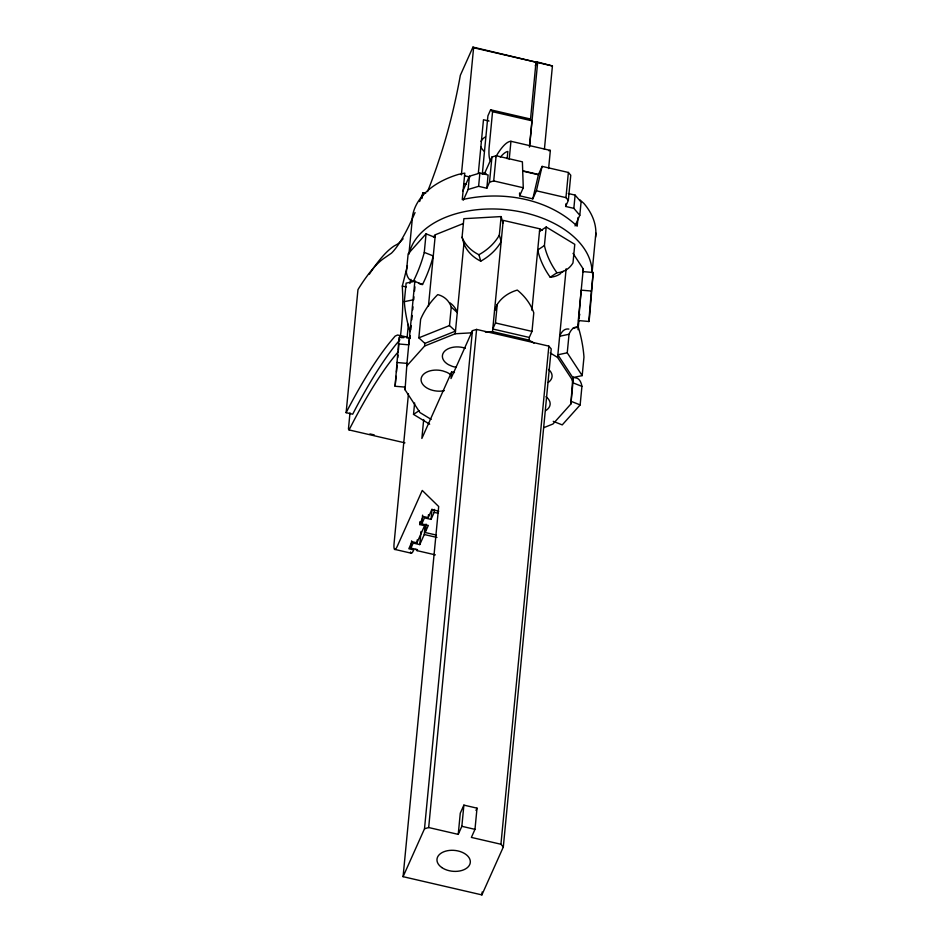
<?xml version="1.0" encoding="UTF-8"?>
<svg xmlns="http://www.w3.org/2000/svg" width="942" height="942" viewBox="0 0 942 942"><rect width="100%" height="100%" fill="white"/><g stroke="black" fill="none" stroke-linecap="round" stroke-linejoin="round"><path stroke-width="1.41" d="M431.153 419.378L419.979 412.584L405.048 389.776L405.296 387.127L395.098 386.255L398.525 343.96A49.95 0.648 -85.1 0 1 399.49 337.283L403.859 337.66M405.048 389.776L406.956 363.377L396.747 362.505M543.652 427.727L552.978 423.994L570.887 404L572.795 377.601L557.864 354.793L567.249 352.803L582.191 375.611L572.795 377.601M583.051 271.755L583.251 268.965L573.03 253.363M593.201 272.485L589.763 314.793A49.95 0.648 -85.1 0 1 588.809 321.457L578.6 320.586A49.95 0.648 -85.1 0 1 581.214 290.16L591.411 291.031L593.201 272.485L582.992 271.614M399.855 339.827L396.17 344.207A770.191 123.885 -77 0 0 355.77 408.263L352.697 414.197L346.126 412.678L357.96 289.653L358.796 288.252A450.853 72.522 -77 0 1 385.207 257.484L391.436 253.174A208.335 33.512 -77 0 0 415.045 212.574M349.988 412.855L348.446 428.951L349.046 429.929L404.93 442.858M395.098 386.255L396.052 376.27M396.464 371.984L396.876 367.71A49.95 0.648 -85.1 0 0 397.1 365.237M410.005 331.631A49.95 17.474 78 0 1 404.318 301.687L406.108 283.142L415.493 281.152M408.899 254.293L412.043 221.653A92.175 57.745 5.5 0 1 458.495 174.388L464.806 173.14L462.251 199.633C501.497 190.649 547.243 197.938 577.187 226.21L578.023 217.543M414.81 281.682L406.697 366.026L424.607 346.044L455.233 333.762L472.437 332.785M409.982 338.449L410.253 335.576M410.806 329.83L411.23 325.532M411.772 319.785L412.196 315.476M412.737 309.741L413.02 306.868M413.985 296.836L413.715 299.697L404.318 301.687M414.527 291.137L414.939 286.851M424.277 252.385L433.273 255.953A49.95 16.308 -68.4 0 1 422.534 284.496L413.538 280.928A49.95 16.308 -68.4 0 0 424.277 252.385L426.055 233.84L435.063 237.408M424.607 346.044L424.866 343.394L418.849 337.837L420.638 319.291A49.95 30.038 -47.3 0 1 437.736 294.611A49.95 30.038 -47.3 0 1 451.265 307.021L457.27 312.567A49.95 30.038 -47.3 0 0 449.664 302.7M429.67 424.206L413.526 414.398L414.621 402.988M428.445 306.185L435.31 234.758L463.276 223.548M435.357 554.873L417.059 550.646L417.506 549.633L410.936 548.114L411.642 540.814M423.688 419.555L421.863 438.466L451.63 371.925L454.468 372.585M410.512 551.988A17.074 2.744 -77 0 0 413.773 549.893L408.852 548.75L412.007 541.697L416.929 542.827L417.212 539.896M416.929 542.827L424.595 525.695L419.673 524.553L419.955 521.633M410.936 548.114L413.197 543.075L419.767 544.594L421.027 531.441M436.44 535.103L425.172 532.501L428.327 525.448L421.769 523.929L422.605 515.144M419.767 544.594L424.277 534.514L425.254 524.317M425.172 532.501L426.29 524.247M419.673 524.553L423.276 516.487L428.21 517.629L428.48 514.709M461.38 174.871L473.602 47.736L472.955 47.1L460.332 75.325A104.88 16.874 -77 0 1 439.561 158.35L436.758 166.769A194.664 31.31 -77 0 1 427.55 191.615M424.866 343.394L455.492 331.113L449.475 325.567L451.265 307.021M421.769 523.929L424.465 517.876L431.036 519.395L432.025 509.151M431.036 519.395L434.191 512.342L434.474 509.422M455.233 333.762L463.9 243.684L462.063 237.243L463.853 218.697L501.12 216.578L502.957 223.019M468.139 189.472L469.422 176.225L479.878 173.081L488.097 174.976L486.814 188.235L478.607 186.328L468.139 189.472L463.382 200.104M451.63 371.925L450.994 378.554L472.413 330.677L476.593 329.417L548.845 346.126L551.223 348.905L503.311 847.023L481.892 894.9L403.082 876.672L438.689 506.525L422.252 490.441L397.359 546.089A17.074 2.744 -77 0 1 394.121 542.922L407.91 399.561A129.513 20.83 -77 0 0 408.416 393.838M478.312 173.387L483.47 119.752L489.039 121.047M478.607 186.328L479.878 173.081M482.292 174.246L487.909 115.854L490.617 109.802L530.016 118.916L531.959 120.811L529.428 147.117M490.617 109.802L492.56 111.709L489.051 148.235A46.841 7.536 -77 0 0 491.041 161.047M403.082 876.672L424.501 828.795L472.413 330.677M486.814 188.235L489.522 182.183L491.948 157.008L496.128 155.748L522.398 161.824L523.269 187.764L519.654 195.818L532.795 198.856L536.398 190.802L542.109 166.381L568.379 172.457L570.758 175.236L568.332 200.41L565.636 206.451L573.843 208.359L579.801 215.294L575.044 225.927M424.501 828.795L428.681 827.535L476.593 329.417M489.522 182.183L493.714 180.923L496.128 155.748M463.9 243.684A49.95 37.81 -15.9 0 0 480.75 261.17A49.95 37.81 -15.9 0 0 501.168 241.564L499.342 235.123L501.12 216.578M507.161 158.68L507.856 151.462L507.232 151.58A160.505 25.811 -77 0 0 500.39 157.149M485.342 332.055L492.513 331.643L503.216 220.369L539.754 228.812L542.227 230.319M509.21 159.434L510.953 141.3L550.352 150.414L548.609 168.536M529.298 337.448L492.76 328.993L495.468 322.953L497.258 304.396A49.95 38.092 24.1 0 1 517.311 290.077A49.95 38.092 24.1 0 1 533.784 312.85L532.006 331.396L529.298 337.448L529.051 340.097L534.008 343.112M428.681 827.535L458.236 834.376L460.273 813.182L463.888 805.116L477.017 808.154L474.98 829.349L471.377 837.414L500.932 844.244L503.311 847.023M458.236 834.376L461.851 826.311L463.888 805.116M530.428 120.164L535.998 62.16L472.955 47.1M529.628 145.892L537.647 62.537L536.999 61.913L535.28 65.752M544.405 149.319L552.424 65.964L536.999 61.913M531.912 310.283L539.754 228.812M481.892 894.9L482.174 891.968M544.417 245.544L546.207 226.998L574.773 244.343L572.983 262.889A49.95 30.839 56.4 0 1 556.922 272.768L550.21 277.231A49.95 30.839 56.4 0 1 537.705 250.007L544.417 245.544A49.95 30.839 56.4 0 0 556.922 272.768M500.932 844.244L548.845 346.126M568.332 200.41L565.954 197.632L568.379 172.457M565.636 206.451L565.883 203.802M572.548 380.25L557.605 357.442L566.142 268.788M573.843 208.359L575.115 195.112L568.273 193.522M579.801 215.294L581.073 202.047L575.115 195.112M567.249 352.803L569.039 334.257A49.95 17.474 78 0 1 578.294 327.11A49.95 17.474 78 0 1 583.969 357.065L582.191 375.611M577.623 327.475L583.251 268.965M570.887 404L573.478 377.059M578.035 329.7L578.871 321.092M579.142 318.219L579.554 313.91A49.95 0.648 -85.1 0 1 579.071 318.184M595.874 233.074L592.047 272.815A92.175 57.745 5.5 0 0 507.267 209.795A92.175 57.745 5.5 0 0 409.24 253.21M553.237 421.333L562.233 424.901L580.154 404.919L581.932 386.373A49.95 16.308 -68.4 0 0 574.761 377.813M408.345 324.331A154.358 24.833 -77 0 1 407.439 334.127L407.109 337.142L400.538 335.623L400.868 332.608A154.358 24.833 -77 0 0 402.717 295.034L402.305 286.074L406.803 268.164A212.586 34.195 -77 0 0 407.427 265.585M425.678 193.369L423.052 192.769L422.463 195.971A212.586 34.195 -77 0 1 421.992 198.503M532.795 198.856L538.494 174.447L542.109 166.381M409.911 283.46L410.947 279.327M419.614 201.529L423.052 192.769M462.852 190.908L469.422 176.225M484.223 174.258L491.948 157.008M497.258 304.396L494.55 310.448A49.95 38.092 24.1 0 1 495.669 308.811M428.21 517.629L431.813 509.563L438.784 511.176M475.993 810.45L477.017 808.154M346.126 412.678L349.211 406.744A770.191 123.885 -77 0 1 389.599 342.688L395.134 336.106L397.548 335.022L400.538 335.623M349.046 429.929L354.251 419.92A756.532 121.683 -77 0 1 398.278 351.778M426.055 233.84L408.145 253.834L406.355 272.379A49.95 16.308 -68.4 0 0 413.538 280.928M433.426 236.866L435.31 234.758M539.495 231.461L546.207 226.998M413.526 414.398L419.119 410.677M547.973 382.487L548.833 381.993A16.391 10.268 5.5 0 0 548.585 369.441M401.704 337.625L404.106 336.541M418.849 337.837L449.475 325.567M572.924 328.252L578.294 327.11M569.039 334.257L559.654 336.247A49.95 17.474 78 0 1 568.897 329.099M444.294 390.612L441.374 391.107A16.732 10.48 5.5 0 1 421.086 379.214A16.732 10.48 5.5 0 1 442.775 370.901L446.732 372.29A16.732 10.48 5.5 0 1 450.064 374.257M406.779 337.907L409.699 338.166A49.95 0.648 -85.1 0 0 408.734 344.831L398.525 343.96M473.602 47.736L535.998 62.16M537.647 62.537L552.424 65.964M492.56 111.709L531.959 120.811M523.022 170.867L538.494 174.447M523.882 171.373L537.953 174.635M483.423 172.939L486.048 173.552M493.714 180.923L523.269 187.764M536.398 190.802L565.954 197.632M464.547 175.789L469.917 177.025M463.782 183.737L466.467 184.361M402.305 286.074L406.249 286.992M495.468 322.953L532.006 331.396M492.513 331.643L529.051 340.097M369.935 433.921L374.233 434.91M434.191 512.342L438.419 513.319M424.277 534.514L436.935 537.446M394.545 549.339L410.959 553.131M461.851 826.311L474.98 829.349M581.932 386.373L572.924 382.805A49.95 16.308 -68.4 0 0 572.3 380.215M571.146 401.351L580.154 404.919M406.167 336.577L407.109 337.142M550.163 352.92L557.605 357.442M579.742 199.716L583.852 203.378A92.175 57.745 5.5 0 1 595.603 237.172M415.763 549.374L417.059 550.646M462.063 237.243A49.95 37.81 -15.9 0 0 478.913 254.729L480.75 261.17M519.56 192.945L519.654 195.818M403.094 238.785A194.664 31.31 -77 0 1 396.429 244.743L394.462 245.791A464.512 74.712 -77 0 0 369.382 274.169M484.318 151.321A17.074 10.692 5.5 0 1 480.962 146.987M481.009 141.441A17.074 10.692 5.5 0 1 485.471 136.908M495.751 156.867A170.749 27.459 -77 0 1 510.953 141.3M548.774 150.708A170.749 27.459 -77 0 1 550.352 150.414M456.175 367.274A16.391 10.268 5.5 0 1 452.089 366.273L448.451 364.66A16.391 10.268 5.5 0 1 444.765 351.072A16.391 10.268 5.5 0 1 465.348 348.222M399.49 337.283A49.95 0.648 -85.1 0 1 399.278 339.768M398.866 344.807A49.95 0.648 -85.1 0 1 398.431 349.941M397.995 355.087A49.95 0.648 -85.1 0 1 397.771 357.654M422.534 284.496A49.95 16.308 -68.4 0 1 418.589 283.024M560.855 273.404A49.95 30.839 56.4 0 1 550.21 277.231M563.281 271.296A49.95 30.839 56.4 0 1 562.103 272.403M578.647 320.775A49.95 0.648 -85.1 0 1 578.6 320.586M499.342 235.123A49.95 37.81 -15.9 0 1 478.913 254.729M588.809 321.457A49.95 0.648 -85.1 0 1 591.411 291.031M545.995 396.7A16.391 10.268 5.5 0 1 545.724 410.594M441.774 867.535A16.732 10.48 5.5 0 0 469.74 864.556A16.732 10.48 5.5 0 0 449.428 850.426A16.732 10.48 5.5 0 0 441.774 867.535"/></g></svg>
